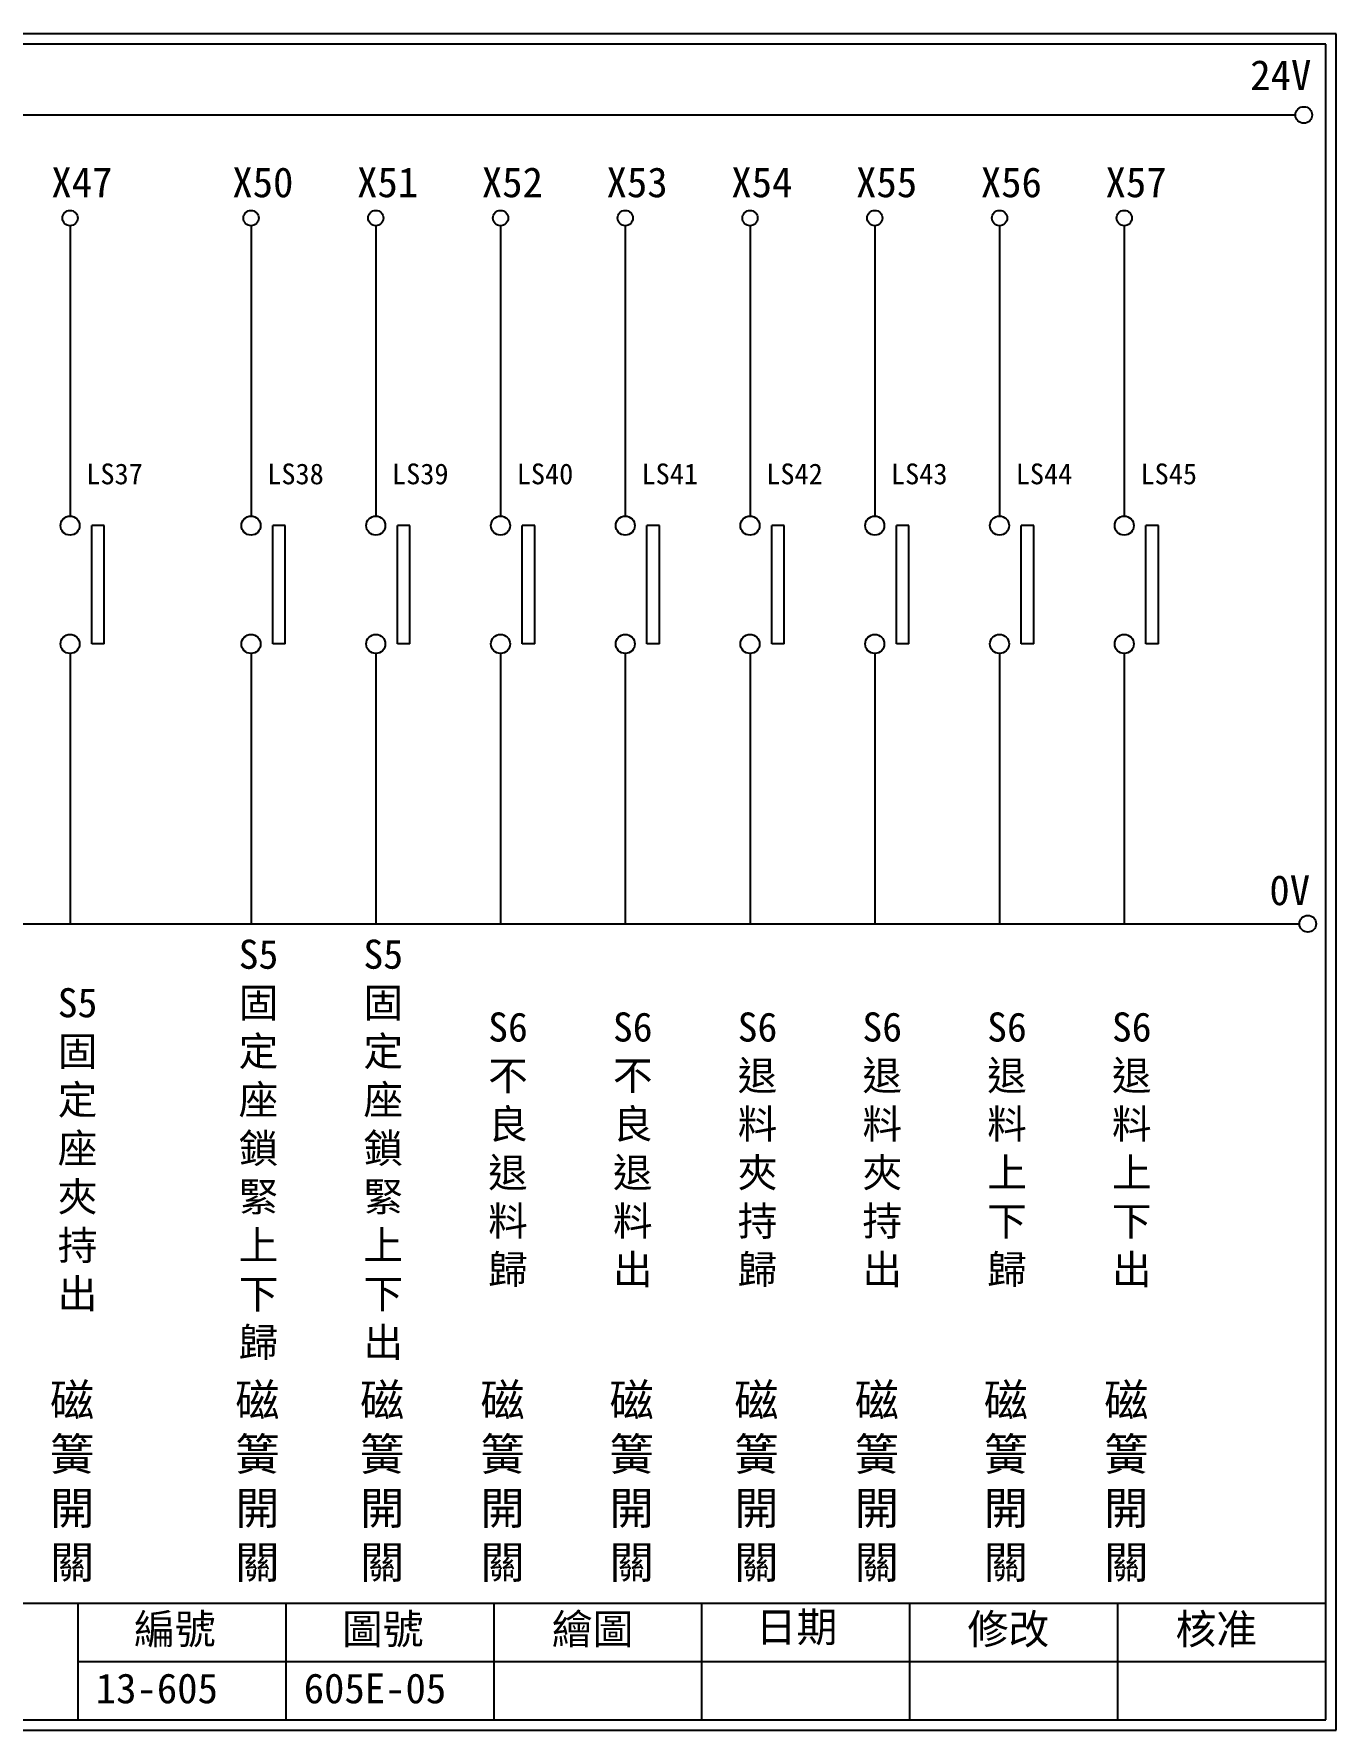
# Model space of a CAD drawing. Extents: x 325 to 612, y 3 to 207.
# Drawn here: x 455.7 to 612.3, y 3 to 207 of the extents above; entities that cross this region are included whole.
import ezdxf

# ---------------------------------------------------------------- set-up
doc = ezdxf.new("R2010")
doc.units = 0
doc.layers.get('0').update_dxf_attribs({"linetype": 'CONTINUOUS'})
doc.layers.add('圖框層', color=7, linetype='CONTINUOUS')
doc.layers.add('標尺寸層', color=3, linetype='CONTINUOUS')
doc.styles.add('CNS', font='romanc.shx', dxfattribs={"bigfont": 'chineset.shx'})
doc.styles.add('STSL', font='KAIU.TTF')

msp = doc.modelspace()

# ---------------------------------------------------------------- linework, layer by layer
for p, q in [((464.2, 147.84), (462.7, 147.84)), ((485.96, 147.84), (484.46, 147.84)), ((500.96, 147.84), (499.46, 147.84)), ((515.96, 147.84), (514.46, 147.84)), ((530.96, 147.84), (529.46, 147.84)), ((545.96, 147.84), (544.46, 147.84)), ((560.96, 147.84), (559.46, 147.84)), ((575.96, 147.84), (574.46, 147.84)), ((590.96, 147.84), (589.46, 147.84)), ((464.2, 133.61), (462.7, 133.61)), ((485.96, 133.61), (484.46, 133.61)), ((500.96, 133.61), (499.46, 133.61)), ((515.96, 133.61), (514.46, 133.61)), ((530.96, 133.61), (529.46, 133.61)), ((545.96, 133.61), (544.46, 133.61)), ((560.96, 133.61), (559.46, 133.61)), ((575.96, 133.61), (574.46, 133.61)), ((590.96, 133.61), (589.46, 133.61))]:
    msp.add_line(p, q)
for centre in [(608.44, 197.22), (608.92, 99.96)]:
    msp.add_circle(centre, 1)
at = {"layer": '圖框層', "color": 7}
for p, q in [((612.32, 206.97), (325.32, 206.97)), ((612.32, 3), (612.32, 206.97)), ((611.07, 205.72), (326.57, 205.72)), ((611.07, 4.25), (611.07, 205.72)), ((326.57, 18.25), (611.07, 18.25)), ((461.07, 4.25), (461.07, 18.25)), ((486.07, 4.25), (486.07, 18.25)), ((511.07, 4.25), (511.07, 18.25)), ((536.07, 4.25), (536.07, 18.25)), ((561.07, 4.25), (561.07, 18.25)), ((586.07, 4.25), (586.07, 18.25)), ((461.07, 11.25), (611.07, 11.25)), ((326.57, 4.25), (611.07, 4.25)), ((325.32, 3), (612.32, 3))]:
    msp.add_line(p, q, dxfattribs=at)
at = {"layer": '標尺寸層', "color": 7}
for p, q in [((329.84, 197.22), (607.44, 197.22)), ((460.09, 183.91), (460.09, 148.99)), ((481.85, 183.91), (481.85, 148.99)), ((496.85, 183.91), (496.85, 148.99)), ((511.85, 183.91), (511.85, 148.99)), ((526.85, 183.91), (526.85, 148.99)), ((541.85, 183.91), (541.85, 148.99)), ((556.85, 183.91), (556.85, 148.99)), ((571.85, 183.91), (571.85, 148.99)), ((586.85, 183.91), (586.85, 148.99)), ((462.7, 133.61), (462.7, 147.84)), ((464.2, 133.61), (464.2, 147.84)), ((484.46, 133.61), (484.46, 147.84)), ((485.96, 133.61), (485.96, 147.84)), ((499.46, 133.61), (499.46, 147.84)), ((500.96, 133.61), (500.96, 147.84)), ((514.46, 133.61), (514.46, 147.84)), ((515.96, 133.61), (515.96, 147.84)), ((529.46, 133.61), (529.46, 147.84)), ((530.96, 133.61), (530.96, 147.84)), ((544.46, 133.61), (544.46, 147.84)), ((545.96, 133.61), (545.96, 147.84)), ((559.46, 133.61), (559.46, 147.84)), ((560.96, 133.61), (560.96, 147.84)), ((574.46, 133.61), (574.46, 147.84)), ((575.96, 133.61), (575.96, 147.84)), ((589.46, 133.61), (589.46, 147.84)), ((590.96, 133.61), (590.96, 147.84)), ((460.09, 132.46), (460.09, 99.96)), ((481.85, 132.46), (481.85, 99.96)), ((496.85, 132.46), (496.85, 99.96)), ((511.85, 132.46), (511.85, 99.96)), ((526.85, 132.46), (526.85, 99.96)), ((541.85, 132.46), (541.85, 99.96)), ((556.85, 132.46), (556.85, 99.96)), ((571.85, 132.46), (571.85, 99.96)), ((586.85, 132.46), (586.85, 99.96)), ((330.05, 99.96), (607.92, 99.96))]:
    msp.add_line(p, q, dxfattribs=at)
for centre, radius in [((460.09, 184.83), 0.92), ((481.85, 184.83), 0.92), ((496.85, 184.83), 0.92), ((511.85, 184.83), 0.92), ((526.85, 184.83), 0.92), ((541.85, 184.83), 0.92), ((556.85, 184.83), 0.92), ((571.85, 184.83), 0.92), ((586.85, 184.83), 0.92), ((460.09, 147.84), 1.15), ((481.85, 147.84), 1.15), ((496.85, 147.84), 1.15), ((511.85, 147.84), 1.15), ((526.85, 147.84), 1.15), ((541.85, 147.84), 1.15), ((556.85, 147.84), 1.15), ((571.85, 147.84), 1.15), ((586.85, 147.84), 1.15), ((460.09, 133.61), 1.15), ((481.85, 133.61), 1.15), ((496.85, 133.61), 1.15), ((511.85, 133.61), 1.15), ((526.85, 133.61), 1.15), ((541.85, 133.61), 1.15), ((556.85, 133.61), 1.15), ((571.85, 133.61), 1.15), ((586.85, 133.61), 1.15)]:
    msp.add_circle(centre, radius, dxfattribs=at)

# ---------------------------------------------------------------- texts
at = {"layer": '圖框層', "color": 4, "style": 'STSL'}
for s, height, p in [('24V', 3.6, (602, 200.22)), ('X47', 3.6, (457.84, 187.33)), ('X50', 3.6, (479.6, 187.33)), ('X51', 3.6, (494.6, 187.33)), ('X52', 3.6, (509.6, 187.33)), ('X53', 3.6, (524.6, 187.33)), ('X54', 3.6, (539.6, 187.33)), ('X55', 3.6, (554.6, 187.33)), ('X56', 3.6, (569.6, 187.33)), ('X57', 3.6, (584.6, 187.33)), ('LS37', 2.5, (462.04, 152.81)), ('LS38', 2.5, (483.8, 152.81)), ('LS39', 2.5, (498.8, 152.81)), ('LS40', 2.5, (513.8, 152.81)), ('LS41', 2.5, (528.8, 152.81)), ('LS42', 2.5, (543.8, 152.81)), ('LS43', 2.5, (558.8, 152.81)), ('LS44', 2.5, (573.8, 152.81)), ('LS45', 2.5, (588.8, 152.81)), ('0V', 3.6, (604.3, 102.2)), ('編號', 3.6, (467.78, 13.34)), ('圖號', 3.6, (492.78, 13.34)), ('繪圖', 3.6, (518.01, 13.34)), ('日期', 3.6, (542.54, 13.59)), ('修改', 3.6, (568.01, 13.34)), ('核准', 3.6, (593.01, 13.34)), ('13-605', 3.6, (463.18, 6.22)), ('605E-05', 3.6, (488.18, 6.22))]:
    msp.add_text(s, height=height, dxfattribs=at).set_placement(p)
at = {"layer": '標尺寸層', "color": 7, "width": 4.9608, "attachment_point": 5, "style": 'CNS'}
for s, insert, char_height in [('{\\fDFKai-SB|b0|i0|c136|p65;S5固定座鎖緊上下歸}', (482.75, 72.78), 3.5), ('{\\fDFKai-SB|b0|i0|c136|p65;S5固定座鎖緊上下出}', (497.75, 72.78), 3.5), ('{\\fDFKai-SB|b0|i0|c136|p65;S5固定座夾持出}', (460.99, 72.78), 3.5), ('{\\fDFKai-SB|b0|i0|c136|p65;S6不良退料歸}', (512.75, 72.78), 3.5), ('{\\fDFKai-SB|b0|i0|c136|p65;S6不良退料出}', (527.75, 72.78), 3.5), ('{\\fDFKai-SB|b0|i0|c136|p65;S6退料夾持歸}', (542.75, 72.78), 3.5), ('{\\fDFKai-SB|b0|i0|c136|p65;S6退料夾持出}', (557.75, 72.78), 3.5), ('{\\fDFKai-SB|b0|i0|c136|p65;S6退料上下歸}', (572.75, 72.78), 3.5), ('{\\fDFKai-SB|b0|i0|c136|p65;S6退料上下出}', (587.75, 72.78), 3.5), ('{\\fDFKai-SB|b0|i0|c136|p65;磁簧開關}', (460.34, 32.72), 3.9), ('{\\fDFKai-SB|b0|i0|c136|p65;磁簧開關}', (482.62, 32.72), 3.9), ('{\\fDFKai-SB|b0|i0|c136|p65;磁簧開關}', (497.62, 32.72), 3.9), ('{\\fDFKai-SB|b0|i0|c136|p65;磁簧開關}', (512.1, 32.72), 3.9), ('{\\fDFKai-SB|b0|i0|c136|p65;磁簧開關}', (527.62, 32.72), 3.9), ('{\\fDFKai-SB|b0|i0|c136|p65;磁簧開關}', (542.62, 32.72), 3.9), ('{\\fDFKai-SB|b0|i0|c136|p65;磁簧開關}', (557.1, 32.72), 3.9), ('{\\fDFKai-SB|b0|i0|c136|p65;磁簧開關}', (572.62, 32.72), 3.9), ('{\\fDFKai-SB|b0|i0|c136|p65;磁簧開關}', (587.1, 32.72), 3.9)]:
    msp.add_mtext(s, dxfattribs=dict(at, insert=insert, char_height=char_height))

doc.saveas('drawing.dxf')
